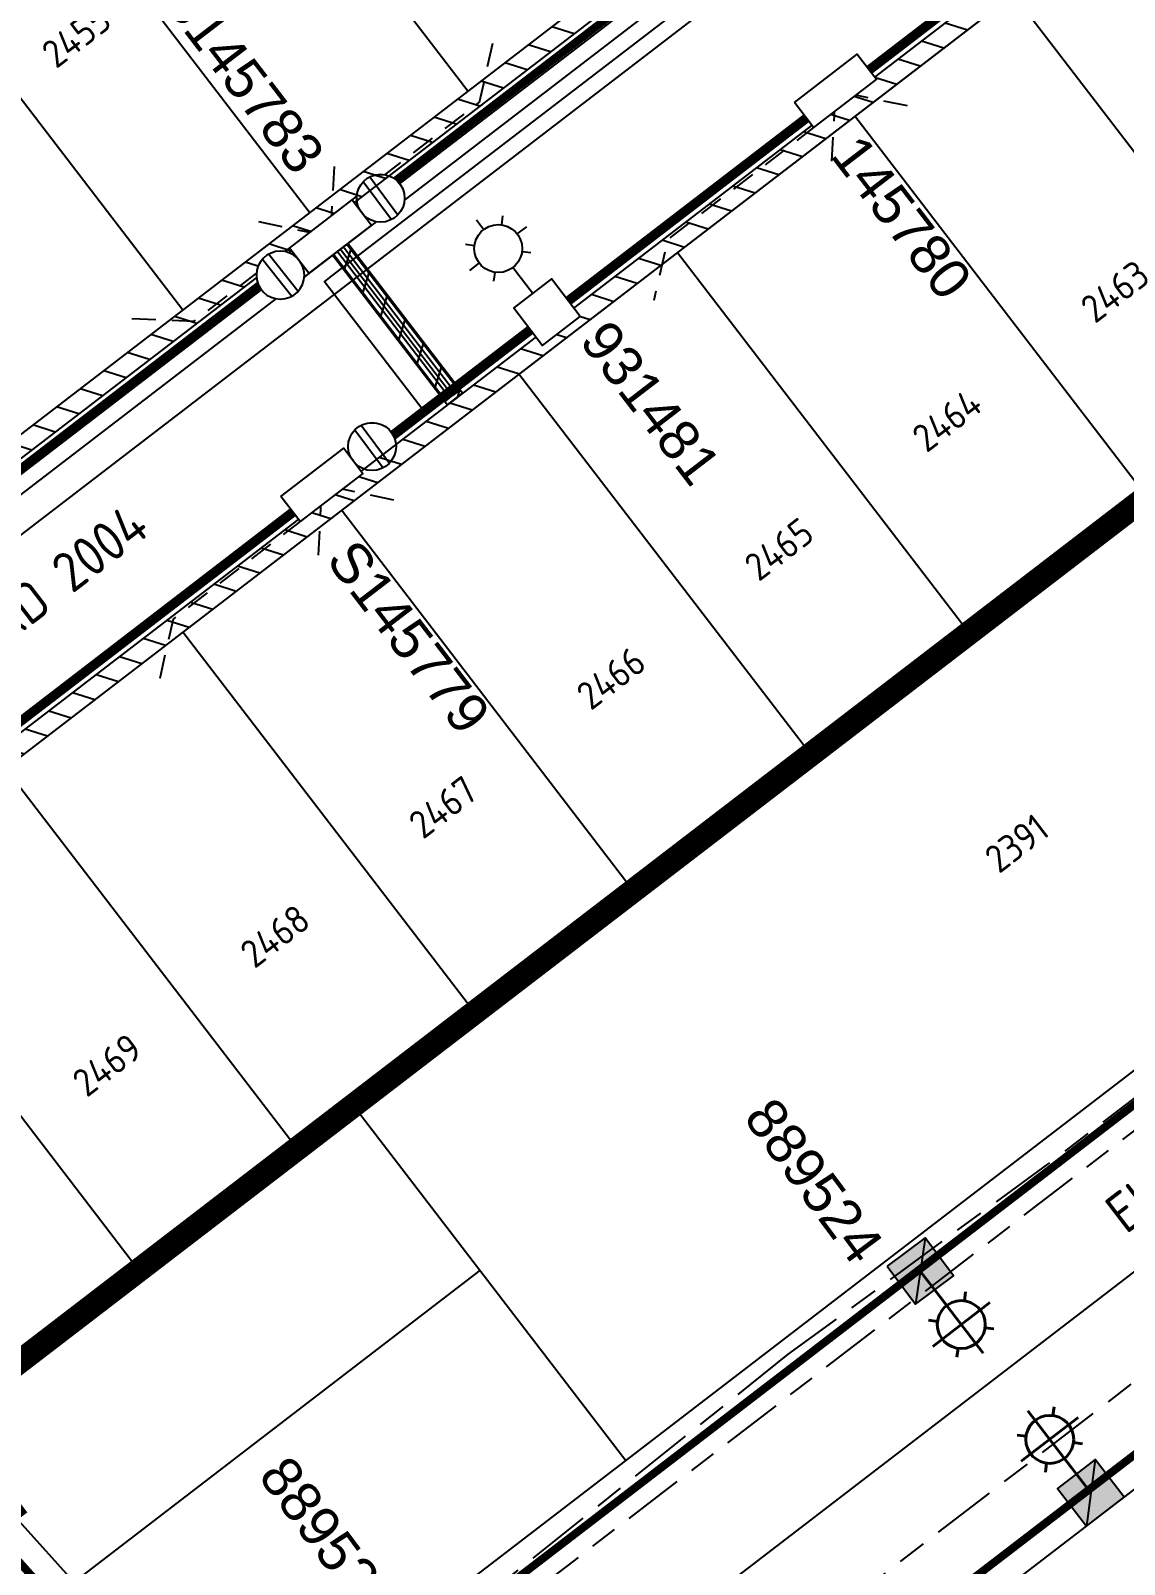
# Model space of a CAD drawing. Extents: x 296374 to 298792, y 6267790 to 6270844.
# Drawn here: x 298264.7 to 298333.2, y 6269805 to 6269901 of the extents above; entities that cross this region are included whole.
import ezdxf
from ezdxf.enums import TextEntityAlignment as Align

# ---------------------------------------------------------------- set-up
doc = ezdxf.new("R2010")
doc.units = 0
for name, pattern in [('Cable Exist UG', [8.2, 4, -1.2, 1.8, -1.2]), ('Dash', [5, 3, -2]), ('DASHED', [0.75, 0.5, -0.25]), ('DASHED2', [9.525, 6.35, -3.175]), ('IE Trench LV', [6.5, 5, -1.5]), ('Trench-Service', [1.5, 1, -0.5])]:
    doc.linetypes.add(name, pattern=pattern)
for name, color, linetype in [('_User Miscellaneous7', 7, 'Continuous'), ('_User_Boundary_Stage24', 252, 'DASHED2'), ('_User_Equip_Easement', 7, 'Continuous'), ('_User_Exist_HV', 7, 'Cable Exist UG'), ('_User_Exist_Trench', 7, 'Continuous'), ('_User_Roadnames', 7, 'Continuous'), ('_User_SL_Exist', 7, 'Continuous'), ('_User_xref', 251, 'Continuous'), ('Duct_SP_NEW', 2, 'Continuous'), ('Equip_LV_NEW', 2, 'Continuous'), ('Equip_SP_SL_EXT', 7, 'Continuous'), ('Equip_SP_SL_NEW', 2, 'Continuous'), ('Mains_HV_NEW_U97', 2, 'Continuous'), ('Mains_LV_NEW_T84', 2, 'Continuous'), ('Mains_SL_NEW_R6', 2, 'Continuous'), ('Notes', 7, 'Continuous'), ('Services_SP_NEW_UG', 7, 'Trench-Service'), ('SupportsUG_SP_LV_NEW', 2, 'Continuous'), ('SupportsUG_SP_LV_SL_EXT', 7, 'Continuous'), ('SupportsUG_SP_LV_SL_NEW', 2, 'Continuous'), ('Trench_SP_NEW', 2, 'IE Trench LV'), ('UG_Details_SP_MISC', 7, 'Continuous'), ('X-Masterplan_LotLayout_P2$0$D-LO-Stage 24', 251, 'Continuous'), ('X-Masterplan_LotLayout_P2$0$D-RD-Future_BDY', 251, 'Continuous'), ('X-Masterplan_LotLayout_P2$0$D-RD-Stage1_BDY', 251, 'Continuous'), ('X-Masterplan_LotLayout_P2$0$D-RD-Stage24_BDY', 251, 'Continuous'), ('XR-600340-P4-CI-DESIGN (06032016)$0$GN-ANNO-TEXT-LOT24', 251, 'Continuous')]:
    doc.layers.add(name, color=color, linetype=linetype)
doc.layers.add('Viewports', color=6, linetype='Continuous', plot=False)
doc.styles.add('CDD_AN-ISOCP', font='isocp.shx')
doc.styles.add('COLUMN_LABEL', font='arial.ttf')
doc.styles.add('iecARIAL', font='arial.ttf', dxfattribs={"height": 2})
doc.styles.add('POLE_LABEL', font='arial.ttf')
doc.styles.add('SL_LABEL', font='arial.ttf')
doc.styles.get("Standard").update_dxf_attribs({"font": 'arial.ttf'})
doc.styles.add('XR-600340-P4-CI-DESIGN (06032016)$0$CDD_AN-ISOCP', font='isocp.shx')
doc.linetypes.add('Cable 1', pattern='A,7,-3,["//",Standard,S=1.5,R=0,X=-2.1,Y=-0.7],-0.001', length=10.001)
doc.linetypes.add('Cable 4', pattern='A,5.25,-0.1,["o",Standard,S=2,R=0,X=1.2,Y=-0.7],-4', length=9.35)
doc.linetypes.add('Cable New UG', pattern='A,7,-0.25,["x",Standard,S=2,R=0,X=0.2,Y=-0.8],-2.1', length=9.35)
doc.linetypes.add('IE Trench HV', pattern='A,7,-0.2,["/",Standard,S=3,R=0,X=0.6,Y=-1.4],-2.5', length=9.7)

# ---------------------------------------------------------------- blocks, each defined once
blk = doc.blocks.new('XR-600340-P4-CI-DESIGN (06032016)')
at = {"layer": 'Defpoints', "linetype": 'ByBlock', "insert": (298326.452, 6269850.157), "char_height": 1.75, "attachment_point": 5, "rotation": 37.45421, "style": 'XR-600340-P4-CI-DESIGN (06032016)$0$CDD_AN-ISOCP'}
blk.add_mtext('2391', dxfattribs=at)
at = {"layer": 'XR-600340-P4-CI-DESIGN (06032016)$0$GN-ANNO-TEXT-LOT24', "linetype": 'ByBlock', "char_height": 1.75, "attachment_point": 5, "rotation": 37.45421, "style": 'XR-600340-P4-CI-DESIGN (06032016)$0$CDD_AN-ISOCP'}
for s, insert in [('2455', (298267.613, 6269900.642)), ('2463', (298332.606, 6269884.684)), ('2464', (298322.094, 6269876.618)), ('2465', (298311.581, 6269868.553)), ('2466', (298301.069, 6269860.487)), ('2467', (298290.557, 6269852.421)), ('2468', (298280.044, 6269844.356)), ('2469', (298269.532, 6269836.29))]:
    blk.add_mtext(s, dxfattribs=dict(at, insert=insert))
blk = doc.blocks.new('X-Masterplan_LotLayout_P2')
at = {"layer": 'X-Masterplan_LotLayout_P2$0$D-LO-Stage 24'}
for p, q in [((298275.068, 6269919.443), (298292.113, 6269897.229)), ((298282.195, 6269889.62), (298265.151, 6269911.834)), ((298257.218, 6269905.747), (298274.261, 6269883.532)), ((298344.502, 6269879.445), (298326.241, 6269903.247)), ((298334.585, 6269871.836), (298316.323, 6269895.638)), ((298305.216, 6269887.116), (298323.478, 6269863.314)), ((298313.561, 6269855.705), (298295.299, 6269879.507)), ((298334.585, 6269871.836), (298259.214, 6269814.007)), ((298302.453, 6269847.183), (298284.191, 6269870.984)), ((298274.274, 6269863.375), (298292.536, 6269839.574)), ((298263.167, 6269854.853), (298281.429, 6269831.052)), ((298253.25, 6269847.244), (298271.511, 6269823.443))]:
    blk.add_line(p, q, dxfattribs=at)
at = {"layer": 'X-Masterplan_LotLayout_P2$0$D-RD-Future_BDY'}
for points in [[(298284.958, 6269833.759), (298302.002, 6269811.545)], [(298292.871, 6269823.446), (298267.445, 6269803.937)]]:
    blk.add_lwpolyline(points, dxfattribs=at)
at = {"layer": 'X-Masterplan_LotLayout_P2$0$D-RD-Stage1_BDY'}
blk.add_lwpolyline([(298401.196, 6269850.634), (298397.134, 6269855.909), (298370.859, 6269838.064, 0.014464), (298368.745, 6269836.536), (298297.891, 6269782.174)], format="xyb", dxfattribs=at)
at = {"layer": 'X-Masterplan_LotLayout_P2$0$D-RD-Stage24_BDY'}
blk.add_lwpolyline([(298201.091, 6269897.976), (298295.315, 6269970.27), (298302.326, 6269969.347), (298330.327, 6269932.851), (298329.404, 6269925.84), (298235.179, 6269853.547), (298228.169, 6269854.47), (298200.168, 6269890.966)], close=True, dxfattribs=at)
blk.add_lwpolyline([(298361.173, 6269928.788), (298360.565, 6269929.582), (298348.455, 6269920.291), (298244.919, 6269840.853), (298243.996, 6269833.842), (298261.43, 6269811.119), (298264.004, 6269807.764), (298268.84, 6269802.385), (298268.84, 6269802.385), (298274.122, 6269799.184), (298278.821, 6269798.276), (298283.071, 6269799.015), (298287.868, 6269800.7), (298384.66, 6269874.965, 0.015634), (298391.73, 6269880.748)], format="xyb", dxfattribs=at)
blk = doc.blocks.new('SL_LANTERN_EXT')
at = {"lineweight": 40}
for p, q in [((0, 1.968), (0, 6.468)), ((-1.459, 5.676), (-1.061, 5.278)), ((1.458, 5.676), (1.06, 5.278)), ((-2.25, 4.218), (2.25, 4.218)), ((-1.459, 2.759), (-1.061, 3.157)), ((1.458, 2.759), (1.06, 3.157)), ((0, 0), (0, 2.721))]:
    blk.add_line(p, q, dxfattribs=at)
blk.add_circle((0, 4.218), 1.5, dxfattribs=at)
at = {"style": 'iecARIAL', "flags": 8}
blk.add_attdef('ASSET_NUM', (1.5, 1.5), '', height=2.5, dxfattribs=at)
for tag, p, height, flags in [('CONSTRUCTED_VOLTAGE', (0.981, -0.653), 0.2, 9), ('CONTROL_TYPE', (0.981, -0.853), 0.2, 9), ('LANTERN_PURPOSE', (0.981, -1.053), 0.2, 9), ('LNUMBER', (2.181, -3.253), 2.5, 8), ('OPERATING_VOLTAGE', (0.981, -1.653), 0.2, 9), ('ORIENTATION', (0.981, -1.853), 0.2, 9), ('OWNED_BY', (0.981, -2.053), 0.2, 9), ('LANTERN_TYPE', (0.981, -1.253), 0.2, 9), ('NO_PHASES', (0.981, -1.453), 0.2, 9), ('STATE', (0.981, -2.253), 0.2, 9), ('CEXIST', (0.981, -2.653), 0.2, 9), ('CNEW', (0.981, -2.853), 0.2, 9), ('CNUMBER', (0.981, -3.053), 0.2, 9), ('USAGE', (0.981, -2.453), 0.2, 9), ('CREMOVE', (0.981, -3.253), 0.2, 9), ('CREPLACE', (0.981, -3.453), 0.2, 9), ('LKINGHEIGHT', (0.981, -3.653), 0.2, 9), ('LBRACKET', (0.981, -3.853), 0.2, 9), ('LBRACKETVOCAB', (0.981, -4.053), 0.2, 9), ('LCATEGORY', (0.981, -4.253), 0.2, 9), ('LCHARGE1', (0.981, -4.453), 0.2, 9), ('LCHARGE1PERCENT', (0.981, -4.653), 0.2, 9), ('LCHARGE2', (0.981, -4.853), 0.2, 9), ('LCHARGE2PERCENT', (0.981, -5.053), 0.2, 9), ('LCHARGE3', (0.981, -5.253), 0.2, 9), ('LCHARGE3PERCENT', (0.981, -5.453), 0.2, 9), ('LEXIST', (0.981, -5.653), 0.2, 9), ('LLAMP', (0.981, -5.853), 0.2, 9), ('LLAMPVOCAB', (0.981, -6.053), 0.2, 9), ('LMAST', (0.981, -6.253), 0.2, 9), ('LMASTVOCAB', (0.981, -6.453), 0.2, 9), ('LNEW', (0.981, -6.653), 0.2, 9), ('LANTNUMBER', (0.981, -6.853), 0.2, 9), ('LOUTREACH', (0.981, -7.253), 0.2, 9), ('LOUTREACHVOCAB', (0.981, -7.453), 0.2, 9), ('LRATECODE', (0.981, -7.653), 0.2, 9), ('LREMOVE', (0.981, -7.853), 0.2, 9), ('LREPLACE', (0.981, -8.053), 0.2, 9), ('LTYPE', (0.981, -8.253), 0.2, 9), ('LTYPEVOCAB', (0.981, -8.453), 0.2, 9), ('LEGEND', (0.981, -8.653), 0.2, 9), ('STREETNAME', (0.981, -9.253), 0.2, 9), ('SUBURB', (0.981, -9.453), 0.2, 1), ('LOCATION', (0.981, -8.853), 0.2, 9), ('NOTES', (0.981, -9.053), 0.2, 9)]:
    blk.add_attdef(tag, p, '', height=height, dxfattribs=dict(flags=flags))
blk = doc.blocks.new('*U79')
at = {"lineweight": 40}
for p, q in [((-0.023, 1.968), (-0.074, 6.467)), ((-1.523, 5.659), (-1.121, 5.266)), ((1.394, 5.692), (1, 5.29)), ((-2.298, 4.192), (2.202, 4.243)), ((-1.49, 2.743), (-1.097, 3.145)), ((1.427, 2.776), (1.024, 3.169)), ((0, 0), (-0.031, 2.721))]:
    blk.add_line(p, q, dxfattribs=at)
blk.add_circle((-0.048, 4.218), 1.5, dxfattribs=at)
at = {"style": 'iecARIAL', "flags": 8}
blk.add_attdef('ASSET_NUM', (1.5, 1.5), '', height=2.5, dxfattribs=at)
for tag, p, height, flags in [('CONSTRUCTED_VOLTAGE', (0.981, -0.653), 0.2, 9), ('CONTROL_TYPE', (0.981, -0.853), 0.2, 9), ('LANTERN_PURPOSE', (0.981, -1.053), 0.2, 9), ('LNUMBER', (2.181, -3.253), 2.5, 8), ('OPERATING_VOLTAGE', (0.981, -1.653), 0.2, 9), ('ORIENTATION', (0.981, -1.853), 0.2, 9), ('OWNED_BY', (0.981, -2.053), 0.2, 9), ('LANTERN_TYPE', (0.981, -1.253), 0.2, 9), ('NO_PHASES', (0.981, -1.453), 0.2, 9), ('STATE', (0.981, -2.253), 0.2, 9), ('CEXIST', (0.981, -2.653), 0.2, 9), ('CNEW', (0.981, -2.853), 0.2, 9), ('CNUMBER', (0.981, -3.053), 0.2, 9), ('USAGE', (0.981, -2.453), 0.2, 9), ('CREMOVE', (0.981, -3.253), 0.2, 9), ('CREPLACE', (0.981, -3.453), 0.2, 9), ('LKINGHEIGHT', (0.981, -3.653), 0.2, 9), ('LBRACKET', (0.981, -3.853), 0.2, 9), ('LBRACKETVOCAB', (0.981, -4.053), 0.2, 9), ('LCATEGORY', (0.981, -4.253), 0.2, 9), ('LCHARGE1', (0.981, -4.453), 0.2, 9), ('LCHARGE1PERCENT', (0.981, -4.653), 0.2, 9), ('LCHARGE2', (0.981, -4.853), 0.2, 9), ('LCHARGE2PERCENT', (0.981, -5.053), 0.2, 9), ('LCHARGE3', (0.981, -5.253), 0.2, 9), ('LCHARGE3PERCENT', (0.981, -5.453), 0.2, 9), ('LEXIST', (0.981, -5.653), 0.2, 9), ('LLAMP', (0.981, -5.853), 0.2, 9), ('LLAMPVOCAB', (0.981, -6.053), 0.2, 9), ('LMAST', (0.981, -6.253), 0.2, 9), ('LMASTVOCAB', (0.981, -6.453), 0.2, 9), ('LNEW', (0.981, -6.653), 0.2, 9), ('LANTNUMBER', (0.981, -6.853), 0.2, 9), ('LOUTREACH', (0.981, -7.253), 0.2, 9), ('LOUTREACHVOCAB', (0.981, -7.453), 0.2, 9), ('LRATECODE', (0.981, -7.653), 0.2, 9), ('LREMOVE', (0.981, -7.853), 0.2, 9), ('LREPLACE', (0.981, -8.053), 0.2, 9), ('LTYPE', (0.981, -8.253), 0.2, 9), ('LTYPEVOCAB', (0.981, -8.453), 0.2, 9), ('LEGEND', (0.981, -8.653), 0.2, 9), ('STREETNAME', (0.981, -9.253), 0.2, 9), ('SUBURB', (0.981, -9.453), 0.2, 1), ('LOCATION', (0.981, -8.853), 0.2, 9), ('NOTES', (0.981, -9.053), 0.2, 9)]:
    blk.add_attdef(tag, p, '', height=height, dxfattribs=dict(flags=flags))
blk = doc.blocks.new('*U61')
for tag, flags, p in [('ACTUAL_STATUS', 9, (1.5, 0)), ('OPERATING_VOLTAGE', 9, (1.5, -0.6)), ('ORIENTATION', 9, (1.5, -0.8)), ('STATE', 9, (1.5, -1)), ('CONSTRUCTED_VOLTAGE', 9, (1.5, -0.2)), ('NO_PHASES', 9, (1.5, -0.4)), ('SWITCH_TYPE', 9, (1.5, -1.2)), ('OWNED_BY', 9, (1.5, -1.8)), ('OPERATED_BY', 9, (1.5, -2)), ('USAGE', 9, (1.5, -1.4)), ('NOTES', 9, (1.5, -1.6)), ('TYPE', 9, (1.5, -2.6)), ('Z', 1, (1.5, -2.8)), ('MAINTAINED_BY', 9, (1.5, -2.2)), ('NUMBER_OF_PHASES', 9, (1.5, -2.4))]:
    blk.add_attdef(tag, text='', height=0.2, dxfattribs=dict(flags=flags)).set_placement(p, align=Align.MIDDLE_LEFT)
blk.add_wipeout([(-9.862, 0.026), (-9.683, 0.081), (-9.512, 0.159), (-9.352, 0.257), (-9.206, 0.374), (-9.075, 0.509), (-8.963, 0.659), (-8.87, 0.822), (-8.798, 0.996), (-8.749, 1.177), (-8.723, 1.363), (-8.72, 1.55), (-8.741, 1.737), (-8.785, 1.919), (-8.851, 2.094), (-8.939, 2.26), (-9.047, 2.414), (-9.174, 2.552), (-9.316, 2.674), (-9.473, 2.777), (-9.642, 2.859), (-9.819, 2.92), (-10.003, 2.958), (-10.19, 2.972), (-10.378, 2.963), (-10.562, 2.931), (-10.742, 2.875), (-10.913, 2.798), (-11.073, 2.7), (-11.219, 2.582), (-11.349, 2.447), (-11.462, 2.297), (-11.555, 2.134), (-11.626, 1.961), (-11.675, 1.78), (-11.702, 1.594), (-11.704, 1.406), (-11.684, 1.22), (-11.64, 1.037), (-11.573, 0.862), (-11.485, 0.696), (-11.377, 0.543), (-11.251, 0.404), (-11.108, 0.283), (-10.951, 0.18), (-10.783, 0.097), (-10.605, 0.037), (-10.421, -0.001), (-10.234, -0.016), (-10.047, -0.007)])
for p, q in [((-9.654, 2.871), (-11.197, 0.347)), ((-9.228, 2.61), (-10.77, 0.086))]:
    blk.add_line(p, q)
blk.add_circle((-10.212, 1.478), 1.5)
blk = doc.blocks.new('*U102')
blk.add_line((0, 0), (0, 0))
at = {"style": 'SL_LABEL', "flags": 9}
for tag, height, p in [('ASSET_NUM', 2.5, (2, 2)), ('STREET_CODE', 0.2, (0, -0.2))]:
    blk.add_attdef(tag, text='', height=height, dxfattribs=at).set_placement(p, align=Align.MIDDLE_LEFT)
for tag, p, flags in [('Z', (0, 0), 1), ('OPERATED_BY', (0, -9.607), 9)]:
    blk.add_attdef(tag, p, '', height=0.2, dxfattribs=dict(flags=flags))
at = {"flags": 9}
for tag, p in [('CONSTRUCTED_VOLTAGE', (0, -0.4)), ('CONTROL_TYPE', (0, -0.6)), ('LANTERN_PURPOSE', (0, -0.8)), ('LANTERN_TYPE', (0, -1)), ('OPERATING_VOLTAGE', (0, -1.4)), ('ORIENTATION', (0, -1.6)), ('OWNED_BY', (0, -1.8)), ('STATE', (0, -2)), ('NO_PHASES', (0, -1.2)), ('CEXIST', (0, -2.4)), ('CNEW', (0, -2.6)), ('CNUMBER', (0, -2.8)), ('USAGE', (0, -2.2)), ('CREMOVE', (0, -3)), ('CREPLACE', (0, -3.2)), ('LKINGHEIGHT', (0, -3.4)), ('MAINTAINED_BY', (0, -9.863))]:
    blk.add_attdef(tag, text='', height=0.2, dxfattribs=at).set_placement(p, align=Align.MIDDLE_LEFT)
blk.add_wipeout([(0.907, -8.703), (-0.626, -8.067), (-1.564, -6.698), (-0.928, -5.166), (0.43, -4.124), (1.973, -4.863), (2.912, -6.232), (2.276, -7.764)])
for p, q in [((0, 0), (0.519, -4.976)), ((-0.928, -5.166), (-0.491, -5.52)), ((1.973, -4.863), (1.619, -5.3)), ((-0.818, -6.62), (-1.564, -6.698)), ((2.912, -6.232), (2.166, -6.31)), ((-0.626, -8.067), (-0.271, -7.63)), ((2.276, -7.764), (1.839, -7.41)), ((0.829, -7.957), (0.907, -8.703))]:
    blk.add_line(p, q)
blk.add_circle((0.674, -6.465), 1.5)
for tag, height, flags, p in [('LNUMBER', 2.5, 8, (1.2, -2.8)), ('LBRACKET', 0.2, 9, (0, -3.6)), ('LBRACKETVOCAB', 0.2, 9, (0, -3.8)), ('LCATEGORY', 0.2, 9, (0, -4)), ('LCHARGE1', 0.2, 9, (0, -4.2)), ('LCHARGE1PERCENT', 0.2, 9, (0, -4.4)), ('LCHARGE2', 0.2, 9, (0, -4.6)), ('LCHARGE2PERCENT', 0.2, 9, (0, -4.8)), ('LCHARGE3', 0.2, 9, (0, -5)), ('LCHARGE3PERCENT', 0.2, 9, (0, -5.2)), ('LEXIST', 0.2, 9, (0, -5.4)), ('LLAMP', 0.2, 9, (0, -5.6)), ('LLAMPVOCAB', 0.2, 9, (0, -5.8)), ('LMAST', 0.2, 9, (0, -6)), ('LMASTVOCAB', 0.2, 9, (0, -6.2)), ('LNEW', 0.2, 9, (0, -6.4)), ('LANTNUMBER', 0.2, 9, (0, -6.6)), ('LOUTREACH', 0.2, 9, (0, -7)), ('LOUTREACHVOCAB', 0.2, 9, (0, -7.2)), ('LRATECODE', 0.2, 9, (0, -7.4)), ('LREMOVE', 0.2, 9, (0, -7.6)), ('SUBURB', 0.2, 9, (0, -8.6)), ('LREPLACE', 0.2, 9, (0, -7.8)), ('LTYPE', 0.2, 9, (0, -8)), ('LTYPEVOCAB', 0.2, 9, (0, -8.2)), ('LEGEND', 0.2, 9, (0, -8.4)), ('STREETNAME', 0.2, 9, (0, -8.8)), ('LOCATION', 0.2, 9, (0, -9)), ('NOTES', 0.2, 9, (0, -9.2))]:
    blk.add_attdef(tag, text='', height=height, dxfattribs=dict(flags=flags)).set_placement(p, align=Align.MIDDLE_LEFT)
blk = doc.blocks.new('PILLAR_NEW')
for tag, height, flags, p in [('ASSET_NUM', 2.5, 8, (2, 4)), ('STREET_CODE', 0.2, 9, (1.5, 2)), ('OWNED_BY', 0.2, 9, (1.5, 1.8))]:
    blk.add_attdef(tag, text='', height=height, dxfattribs=dict(flags=flags)).set_placement(p, align=Align.MIDDLE_LEFT)
blk.add_wipeout([(-2.475, 0.99), (2.475, 0.99), (2.475, -0.99), (-2.475, -0.99)])
at = {"lineweight": -3}
blk.add_lwpolyline([(-2.475, 0.99), (2.475, 0.99), (2.475, -0.99), (-2.475, -0.99)], close=True, dxfattribs=at)
for tag, flags, p in [('OPERATED_BY', 9, (1.5, 1.6)), ('STATE', 9, (1.5, 1.2)), ('SUPPORT_TYPE', 9, (1.5, 1)), ('MAINTAINED_BY', 9, (1.5, 1.4)), ('SUBURB', 9, (1.5, 0.2)), ('STREETNAME', 9, (1.5, 0)), ('USAGE', 9, (1.5, 0.8)), ('LEGEND', 9, (1.5, 0.6)), ('PARENT', 9, (1.5, 0.4)), ('Z', 1, (1.5, -0.6)), ('LOCATION', 9, (1.5, -0.2)), ('NOTES', 9, (1.5, -0.4))]:
    blk.add_attdef(tag, text='', height=0.2, dxfattribs=dict(flags=flags)).set_placement(p, align=Align.MIDDLE_LEFT)
blk = doc.blocks.new('COLUMN_NEW')
for tag, height, flags, p in [('ASSET_NUM', 2.5, 8, (2, 2)), ('Z', 0.2, 1, (1.5, -2.8)), ('LOCATION', 0.2, 9, (1.5, -2.2)), ('NOTES', 0.2, 9, (1.5, -2.4)), ('LABEL_ALIGNMENT', 0.2, 9, (1.5, -2.6))]:
    blk.add_attdef(tag, text='', height=height, dxfattribs=dict(flags=flags)).set_placement(p, align=Align.MIDDLE_LEFT)
blk.add_wipeout([(-1.485, -1.485), (1.485, -1.485), (1.485, 1.485), (-1.485, 1.485)])
at = {"lineweight": -3}
blk.add_lwpolyline([(-1.485, -1.485), (1.485, -1.485), (1.485, 1.485), (-1.485, 1.485)], close=True, dxfattribs=at)
at = {"style": 'POLE_LABEL', "flags": 9}
blk.add_attdef('STRUCTURE_PLANT_NUMBER', text='', height=0.2, dxfattribs=at).set_placement((1.5, 0.242), align=Align.MIDDLE_LEFT)
at = {"flags": 9}
for tag, p in [('STREET_CODE', (1.5, 0)), ('OWNED_BY', (1.5, -0.4)), ('OPERATED_BY', (1.5, -0.6)), ('STATE', (1.5, -1)), ('COLUMN_TYPE', (1.5, -0.2)), ('MAINTAINED_BY', (1.5, -0.8)), ('SUBURB', (1.5, -1.8)), ('STREETNAME', (1.5, -2)), ('USAGE', (1.5, -1.2)), ('LEGEND', (1.5, -1.4)), ('PARENT', (1.5, -1.6))]:
    blk.add_attdef(tag, text='', height=0.2, dxfattribs=at).set_placement(p, align=Align.MIDDLE_LEFT)
blk = doc.blocks.new('COLUMN_EXT')
blk.add_hatch(color=256).paths.add_polyline_path([(-1.485, 1.485), (-1.485, -1.485), (1.485, -1.485), (1.485, 1.485)])
blk.add_lwpolyline([(-1.485, -1.485), (1.485, -1.485), (1.485, 1.485), (-1.485, 1.485)], close=True)
for tag, height, style, flags, p in [('ASSET_NUM', 2.5, 'COLUMN_LABEL', 8, (2, 2)), ('STRUCTURE_PLANT_NUMBER', 0.2, 'POLE_LABEL', 9, (1.813, 0.031)), ('STREET_CODE', 0.2, 'COLUMN_LABEL', 9, (1.813, -0.2))]:
    blk.add_attdef(tag, text='', height=height, dxfattribs=dict(style=style, flags=flags)).set_placement(p, align=Align.MIDDLE_LEFT)
at = {"flags": 9}
for tag, p in [('OWNED_BY', (1.813, -0.6)), ('STATE', (1.813, -0.8)), ('COLUMN_TYPE', (1.813, -0.4)), ('USAGE', (1.813, -1)), ('STREETNAME', (1.813, -1.6)), ('SUBURB', (1.813, -1.8)), ('LEGEND', (1.813, -1.2)), ('LOCATION', (1.813, -1.4)), ('NOTES', (1.813, -2))]:
    blk.add_attdef(tag, text='', height=0.2, dxfattribs=at).set_placement(p, align=Align.MIDDLE_LEFT)
at = {"flags": 1}
blk.add_attdef('Z', (1.813, -2.351), '', height=0.2, dxfattribs=at)

msp = doc.modelspace()

# ---------------------------------------------------------------- linework, layer by layer
at = {"layer": '_User Miscellaneous7', "linetype": 'Cable Exist UG'}
msp.add_lwpolyline([(298315.0431, 6269738.10248), (298300.28008, 6269757.28278), (298296.27028, 6269763.60062), (298292.90036, 6269775.12293), (298292.55343, 6269778.74076), (298293.47184, 6269783.363), (298295.54297, 6269787.09068), (298366.82757, 6269841.78387), (298369.01281, 6269843.36218), (298395.32367, 6269861.23135), (298417.8804, 6269878.74501), (298461.56177, 6269912.60517), (298465.58675, 6269912.54728), (298469.72702, 6269912.17649), (298473.10861, 6269910.96279)], dxfattribs=at)
at = {"layer": '_User_Exist_HV', "lineweight": -3, "ltscale": 0.95, "flags": 128}
msp.add_lwpolyline([(298145.75757, 6269739.56273), (298166.60241, 6269712.39428), (298165.35704, 6269702.9383), (298257.16344, 6269773.3656), (298260.10491, 6269780.56636), (298279.33494, 6269795.3206), (298283.83025, 6269796.10151), (298289.31292, 6269798.02839), (298293.15839, 6269800.97836), (298382.59516, 6269869.59872), (298386.48382, 6269872.58229, 0.05590749), (298409.24129, 6269894.32503), (298428.84883, 6269868.65841)], format="xyb", dxfattribs=at)
at = {"layer": '_User_Exist_Trench', "lineweight": -3, "const_width": 0.5, "flags": 128}
for points in [[(298279.11244, 6269796.60142), (298283.50123, 6269797.36382), (298288.68622, 6269799.18608), (298292.36713, 6269802.00982), (298381.80382, 6269870.63011)], [(298294.45436, 6269777.86937), (298295.10034, 6269780.81579), (298296.55634, 6269783.33039), (298367.72926, 6269837.9), (298369.88395, 6269839.4563), (298396.09787, 6269857.25957)]]:
    msp.add_lwpolyline(points, dxfattribs=at)
at = {"layer": '_User_SL_Exist', "color": 7, "linetype": 'Cable Exist UG'}
msp.add_lwpolyline([(298412.46195, 6269901.65483), (298385.43932, 6269873.68484), (298361.11506, 6269855.02765), (298328.38471, 6269830.07761), (298312.11655, 6269818.17325), (298288.76687, 6269799.51887), (298283.45061, 6269797.55802), (298279.07821, 6269796.79847), (298260.19362, 6269781.38164), (298258.78224, 6269790.38986), (298255.08706, 6269798.19268), (298251.64314, 6269803.32832), (298249.88929, 6269802.38445)], dxfattribs=at)
at = {"layer": 'Duct_SP_NEW', "lineweight": -3}
for p, q in [((298283.92162, 6269888.42335), (298283.50906, 6269888.10681)), ((298283.92162, 6269888.42335), (298291.5558, 6269878.4733)), ((298283.0965, 6269887.79028), (298283.50906, 6269888.10681)), ((298283.0965, 6269887.79028), (298290.73068, 6269877.84022)), ((298290.73068, 6269877.84022), (298291.14324, 6269878.15676)), ((298291.5558, 6269878.4733), (298291.14324, 6269878.15676))]:
    msp.add_line(p, q, dxfattribs=at)
at = {"layer": 'Mains_HV_NEW_U97', "linetype": 'Cable 1', "lineweight": -3, "ltscale": 0.9, "flags": 128}
msp.add_lwpolyline([(298145.75807, 6269739.5629), (298123.12489, 6269769.0622), (298130.86634, 6269775.00183), (298139.51954, 6269773.86219), (298155.88691, 6269786.42005), (298155.88691, 6269786.42005), (298313.99891, 6269907.71888), (298310.34195, 6269916.05524)], dxfattribs=at)
at = {"layer": 'Mains_HV_NEW_U97', "linetype": 'Cable 1', "lineweight": -3, "flags": 128}
msp.add_lwpolyline([(298152.51194, 6269794.96017), (298158.63167, 6269791.03422), (298311.7996, 6269908.55231), (298310.34195, 6269916.05524)], dxfattribs=at)
at = {"layer": 'Mains_LV_NEW_T84', "linetype": 'Cable New UG', "lineweight": -3, "ltscale": 0.99, "flags": 128}
msp.add_lwpolyline([(298310.34195, 6269916.05524), (298309.3557, 6269905.4168), (298285.89355, 6269887.41546), (298283.55946, 6269885.62463), (298283.13974, 6269885.3026), (298289.22697, 6269877.36877), (298282.97401, 6269872.57119)], dxfattribs=at)
at = {"layer": 'Mains_LV_NEW_T84', "linetype": 'Cable New UG', "lineweight": -3, "flags": 128}
for points in [[(298310.34195, 6269916.05524), (298308.85785, 6269907.55568), (298283.50906, 6269888.10681)], [(298336.13067, 6269913.35563), (298315.10602, 6269897.22448)], [(298315.10602, 6269897.22448), (298290.81373, 6269878.58622), (298283.50906, 6269888.10681)], [(298283.50906, 6269888.10681), (298254.56535, 6269865.89976)], [(298282.97401, 6269872.57119), (298252.03208, 6269848.831)]]:
    msp.add_lwpolyline(points, dxfattribs=at)
at = {"layer": 'Mains_SL_NEW_R6', "linetype": 'Cable 4', "elevation": 0, "flags": 128}
msp.add_lwpolyline([(298282.97401, 6269872.57119), (298297.06106, 6269883.37949)], dxfattribs=at)
at = {"layer": 'Notes', "elevation": 10.5, "flags": 128}
for points in [[(298320.71933, 6269825.47183), (298320.11171, 6269821.3158)], [(298331.36358, 6269811.59917), (298330.81514, 6269807.43492)]]:
    msp.add_lwpolyline(points, dxfattribs=at)
at = {"layer": 'Services_SP_NEW_UG', "linetype": 'Dash', "lineweight": -3, "ltscale": 0.5, "elevation": 0, "flags": 128}
for points in [[(298283.50906, 6269888.10681), (298284.87005, 6269890.39885), (298292.83848, 6269896.51263), (298293.69681, 6269900.32226)], [(298319.61061, 6269896.28174), (298315.10602, 6269897.22448), (298314.85031, 6269892.6294)], [(298279.00447, 6269889.04955), (298283.50906, 6269888.10681), (298283.76476, 6269892.70189)], [(298271.08541, 6269882.97365), (298274.98736, 6269882.81636), (298280.9428, 6269887.38567), (298283.50906, 6269888.10681)], [(298287.4786, 6269871.62846), (298282.97401, 6269872.57119), (298282.71831, 6269867.97612)]]:
    msp.add_lwpolyline(points, dxfattribs=at)
at = {"layer": 'Services_SP_NEW_UG', "linetype": 'Dash', "lineweight": -3, "ltscale": 0.5, "flags": 128}
for points in [[(298315.10602, 6269897.22448), (298313.74503, 6269894.93244), (298304.60129, 6269887.91691), (298303.74296, 6269884.10727)], [(298282.97401, 6269872.57119), (298281.61303, 6269870.27916), (298273.65936, 6269864.17671), (298272.80103, 6269860.36707)]]:
    msp.add_lwpolyline(points, dxfattribs=at)
at = {"layer": 'Trench_SP_NEW', "linetype": 'IE Trench LV', "const_width": 0.5, "flags": 128}
msp.add_lwpolyline([(298290.80594, 6269878.20211), (298342.63075, 6269917.9647)], dxfattribs=at)
at = {"layer": 'Trench_SP_NEW', "linetype": 'IE Trench HV', "lineweight": -3, "const_width": 0.5, "flags": 128}
msp.add_lwpolyline([(298231.41187, 6269852.32829), (298235.65561, 6269851.76938), (298313.71428, 6269911.6599)], dxfattribs=at)
at = {"layer": 'Trench_SP_NEW', "linetype": 'IE Trench HV', "ltscale": 0.95, "const_width": 0.5, "flags": 128}
msp.add_lwpolyline([(298278.49896, 6269796.60721), (298273.5011, 6269797.57291), (298270.59997, 6269799.33098), (298267.74381, 6269801.06179), (298265.15782, 6269803.9381), (298262.69568, 6269806.67666), (298260.08161, 6269810.08372), (298256.64636, 6269814.5611), (298242.21833, 6269833.36596), (298243.32552, 6269841.77276), (298290.80594, 6269878.20211)], dxfattribs=at)
at = {"layer": 'UG_Details_SP_MISC', "lineweight": -3}
for p, q in [((298283.31865, 6269887.96072), (298283.50906, 6269888.10681)), ((298283.31865, 6269887.96072), (298283.50906, 6269888.10681)), ((298290.95283, 6269878.01067), (298283.31865, 6269887.96072)), ((298283.31865, 6269887.96072), (298283.31865, 6269887.96072)), ((298283.69947, 6269888.25291), (298283.50906, 6269888.10681)), ((298283.69947, 6269888.25291), (298283.50906, 6269888.10681)), ((298291.33365, 6269878.30285), (298283.69947, 6269888.25291)), ((298283.69947, 6269888.25291), (298283.69947, 6269888.25291)), ((298290.95283, 6269878.01067), (298291.14324, 6269878.15676)), ((298291.33365, 6269878.30285), (298291.14324, 6269878.15676))]:
    msp.add_line(p, q, dxfattribs=at)
at = {"layer": 'Viewports', "lineweight": -3, "ltscale": 10, "flags": 128}
msp.add_lwpolyline([(298149.47599, 6269681.91505), (298262.83478, 6269768.88958), (298267.17544, 6269778.66227), (298265.18516, 6269792.05617), (298264.61989, 6269793.2498), (298270.46903, 6269789.70526), (298278.72555, 6269788.1099), (298285.60195, 6269789.30445), (298292.68889, 6269791.79515), (298378.74056, 6269857.81829)], dxfattribs=at)
msp.add_lwpolyline([(298149.47599, 6269681.91505), (298262.83478, 6269768.88958), (298267.17544, 6269778.66227), (298265.18516, 6269792.05617), (298264.61989, 6269793.2498), (298270.46903, 6269789.70526), (298278.72555, 6269788.1099), (298285.60195, 6269789.30445), (298292.68889, 6269791.79515), (298378.74056, 6269857.81829)], dxfattribs=at)

# ---------------------------------------------------------------- block references
at = {"layer": '_User_xref', "color": 7}
msp.add_blockref('X-Masterplan_LotLayout_P2', (0, 0), dxfattribs=at)
at = {"layer": '_User_xref', "color": 6, "lineweight": -3}
msp.add_blockref('XR-600340-P4-CI-DESIGN (06032016)', (0, 0), dxfattribs=at)
at = {"layer": 'Equip_SP_SL_EXT'}
for name, p, rotation in [('*U79', (298320.41552, 6269823.39382, 10.5), 216.8386212781519), ('SL_LANTERN_EXT', (298331.08936, 6269809.51705, 10.5), 37.49722225961033)]:
    msp.add_blockref(name, p, dxfattribs=dict(at, rotation=rotation))
at = {"layer": 'SupportsUG_SP_LV_SL_EXT'}
ref = msp.add_blockref('COLUMN_EXT', (298320.41552, 6269823.39382, 10.5), dxfattribs=dict(at, rotation=306.6822395614328))
ref.add_attrib('ASSET_NUM', '889524', dxfattribs={"layer": '0', "height": 2.5, "rotation": 306.6822395}).set_placement((298310.29204, 6269833.72108, 10.5), align=Align.MIDDLE_LEFT)
ref = msp.add_blockref('COLUMN_EXT', (298288.76687, 6269799.51887), dxfattribs=dict(at, rotation=306.6822331232524))
ref.add_attrib('ASSET_NUM', '889526', dxfattribs={"layer": '0', "height": 2.5, "rotation": 306.6822331}).set_placement((298279.92633, 6269811.30274), align=Align.MIDDLE_LEFT)
ref = msp.add_blockref('COLUMN_EXT', (298331.08936, 6269809.51705, 10.5), dxfattribs=dict(at, rotation=37.49722225961031))
ref.add_attrib('ASSET_NUM', '899920', dxfattribs={"layer": '0', "height": 2.5, "rotation": 307.4972223}).set_placement((298334.73294, 6269804.53682, 10.5), align=Align.MIDDLE_LEFT)

# ---------------------------------------------------------------- texts
at = {"layer": '_User_xref', "color": 251, "linetype": 'ByBlock', "insert": (298326.45151, 6269850.15702), "char_height": 1.75, "attachment_point": 5, "rotation": 37.4542054, "style": 'XR-600340-P4-CI-DESIGN (06032016)$0$CDD_AN-ISOCP'}
msp.add_mtext('2391', dxfattribs=at)

# ---------------------------------------------------------------- next in the draw order: block references
at = {"layer": 'Equip_LV_NEW', "lineweight": -3, "rotation": 68.18222714140482}
for p in [(298291.81586, 6269899.44041, 0), (298291.28081, 6269883.90479, 0)]:
    msp.add_blockref('*U61', p, dxfattribs=at)
at = {"layer": 'Equip_SP_SL_NEW', "linetype": 'Cable New UG', "lineweight": -3, "extrusion": (6.91748e-08, 9.25798e-08, 1), "rotation": 211.5485845953489}
msp.add_blockref('*U102', (298297.96502, 6269882.20131, 0.60084), dxfattribs=at)

# ---------------------------------------------------------------- next in the draw order: hatches: boundary and pattern name
at = {"layer": '_User_Equip_Easement'}
h = msp.add_hatch(dxfattribs=at)
h.set_pattern_fill('ANSI31', color=256, scale=0.48, angle=80)
h.set_pattern_definition([(162.4963, (298226.3864, 6269882.092), (-0.45837, -1.453435), [])])
h.paths.add_polyline_path([(298294.97918, 6269971.52445), (298199.96614, 6269898.6257), (298198.91303, 6269890.62957), (298227.51943, 6269853.34525), (298235.51556, 6269852.29215), (298330.5286, 6269925.19089), (298331.5817, 6269933.18702), (298302.97531, 6269970.47135)])
h.paths.add_polyline_path([(298295.31529, 6269970.26982), (298302.32582, 6269969.34652), (298330.32707, 6269932.85091), (298329.40377, 6269925.84038), (298235.17945, 6269853.54678), (298228.16892, 6269854.47007), (298200.16766, 6269890.96568), (298201.09096, 6269897.97621)], flags=16)
h = msp.add_hatch(dxfattribs=at)
h.set_pattern_fill('ANSI31', color=256, scale=0.48, angle=80)
h.set_pattern_definition([(162.4963, (298226.3864, 6269882.092), (-0.45837, -1.453435), [])])
h.paths.add_polyline_path([(298262.53704, 6269807.70489), (298263.48911, 6269808.43534), (298262.71725, 6269809.44128), (298261.43036, 6269811.11855), (298259.21464, 6269814.00805), (298243.99572, 6269833.84212), (298244.92197, 6269840.8488), (298343.66563, 6269916.61599), (298342.93513, 6269917.56802), (298243.79742, 6269841.49847), (298242.74088, 6269833.50625), (298258.26261, 6269813.27755), (298260.47811, 6269810.38834), (298261.76519, 6269808.71081)])
h = msp.add_hatch(dxfattribs=at)
h.set_pattern_fill('ANSI31', color=256, scale=0.48, angle=169.9977654)
h.set_pattern_definition([(252.4972, (298333.9794, 6269774.7216), (1.453442, -0.458346), [])])
h.paths.add_polyline_path([(298282.54605, 6269888.37629), (298290.82454, 6269877.58555), (298291.7766, 6269878.31602), (298283.49811, 6269889.10675)])

# ---------------------------------------------------------------- next in the draw order: linework, layer by layer
at = {"layer": '_User_Boundary_Stage24', "linetype": 'DASHED', "lineweight": -3, "ltscale": 10, "flags": 128}
msp.add_lwpolyline([(298059.93994, 6269920.13196, 1.5, 1.5, 0), (298037.06843, 6269902.58088, 1.5, 1.5, 0), (298043.45852, 6269894.2523, 1.5, 1.5, 0), (298031.30986, 6269883.8018, 1.5, 1.5, 0), (298036.12625, 6269877.40883, 1.5, 1.5, 0), (298013.96731, 6269860.40738, 1.5, 1.5, 0), (298124.75997, 6269715.88959, 1.5, 1.5, 0), (298146.9747, 6269732.93381, 1.5, 1.5, 0), (298163.46601, 6269711.55528, 1.5, 1.5, 0), (298162.54271, 6269704.54475, 1.5, 1.5, 0), (298179.20375, 6269717.32793, 1.5, 1.5, 0), (298162.15951, 6269739.54265, 1.5, 1.5, 0), (298246.51967, 6269804.26798, 1.5, 1.5, 0), (298248.7361, 6269801.37918, 1.5, 1.5, 0), (298250.6237, 6269798.56436, 1.5, 1.5, 0), (298263.48907, 6269808.43531, 1.5, 1.5, 0), (298261.47988, 6269811.05403, 1.5, 1.5, 0), (298259.21256, 6269814.00916, 1.5, 1.5, 0), (298366.87583, 6269896.61125, 1.5, 1.5, 0), (298383.86478, 6269874.3541, 0, 0, 0)], format="xyseb", dxfattribs=at)
at = {"layer": '_User_Equip_Easement', "linetype": 'Continuous', "flags": 128}
for points in [[(298199.96614, 6269898.6257), (298294.97918, 6269971.52445), (298302.97531, 6269970.47135), (298331.5817, 6269933.18702), (298330.5286, 6269925.19089), (298235.51556, 6269852.29215), (298227.51943, 6269853.34525), (298198.91303, 6269890.62957)], [(298201.09096, 6269897.97621), (298295.31529, 6269970.26982), (298302.32582, 6269969.34652), (298330.32707, 6269932.85091), (298329.40377, 6269925.84038), (298235.17945, 6269853.54678), (298228.16892, 6269854.47007), (298200.16766, 6269890.96568)], [(298263.48911, 6269808.43534), (298262.71725, 6269809.44128), (298261.43036, 6269811.11855), (298259.21464, 6269814.00805), (298243.99572, 6269833.84212), (298244.92197, 6269840.8488), (298343.66563, 6269916.61599), (298342.93513, 6269917.56802), (298243.79742, 6269841.49847), (298242.74088, 6269833.50625), (298258.26261, 6269813.27755), (298260.47811, 6269810.38834), (298261.76519, 6269808.71081), (298262.53704, 6269807.70489)], [(298282.54605, 6269888.37629), (298290.82496, 6269877.58587), (298291.77702, 6269878.31634), (298283.49811, 6269889.10675)]]:
    msp.add_lwpolyline(points, close=True, dxfattribs=at)

# ---------------------------------------------------------------- next in the draw order: block references
at = {"layer": 'Equip_LV_NEW', "lineweight": -3, "extrusion": (-1.13391e-08, -8.69989e-09, 1), "xscale": -1, "rotation": 6.812217490542959}
msp.add_blockref('*U61', (298270.41119, 6269883.01768, -0.05793), dxfattribs=at)
at = {"layer": 'SupportsUG_SP_LV_NEW', "lineweight": -3, "extrusion": (1.9461e-09, -2.53646e-09, 1)}
ref = msp.add_blockref('PILLAR_NEW', (298315.10602, 6269897.22448, -0.01532), dxfattribs=dict(at, rotation=37.49722231136185))
ref.add_attrib('ASSET_NUM', '145780', dxfattribs={"layer": '0', "height": 2.5, "rotation": 307.4972224}).set_placement((298315.72188, 6269893.94366, -0.01532), align=Align.MIDDLE_LEFT)
ref = msp.add_blockref('PILLAR_NEW', (298282.97401, 6269872.57119, -0.01532), dxfattribs=dict(at, rotation=37.49722231136185))
ref.add_attrib('ASSET_NUM', 'S145779', dxfattribs={"layer": '0', "height": 2.5, "rotation": 307.4972224}).set_placement((298284.15802, 6269868.61352, -0.01532), align=Align.MIDDLE_LEFT)
at = {"layer": 'SupportsUG_SP_LV_SL_NEW', "extrusion": (6.89606e-08, 9.24155e-08, 1)}
ref = msp.add_blockref('COLUMN_NEW', (298297.06106, 6269883.37949, 0.60001), dxfattribs=dict(at, rotation=127.4972223973504))
ref.add_attrib('ASSET_NUM', '931481', dxfattribs={"layer": '0', "extrusion": (6.89606e-08, 9.24155e-08, 1), "height": 2.5, "rotation": 307.4972224}).set_placement((298300.01288, 6269882.33002, 0.60001), align=Align.MIDDLE_LEFT)

# ---------------------------------------------------------------- next in the draw order: texts
at = {"layer": '_User_Roadnames', "char_height": 2.5, "width": 19.8761982, "attachment_point": 1, "rotation": 37.4972198, "style": 'CDD_AN-ISOCP', "bg_fill": 3, "box_fill_scale": 1.2, "bg_fill_color": 256, "bg_fill_transparency": 0}
for s, insert in [('ROAD 2004', (298258.53838, 6269862.13204)), ('ELARA BLVD', (298331.76816, 6269827.62442, 0))]:
    msp.add_mtext(s, dxfattribs=dict(at, insert=insert))

# ---------------------------------------------------------------- next in the draw order: block references
at = {"layer": 'SupportsUG_SP_LV_NEW', "lineweight": -3, "extrusion": (1.9461e-09, -2.53646e-09, 1)}
ref = msp.add_blockref('PILLAR_NEW', (298283.50906, 6269888.10681, -0.01532), dxfattribs=dict(at, rotation=37.49722231136185))
ref.add_attrib('ASSET_NUM', 'S145783', dxfattribs={"layer": '0', "height": 2.5, "rotation": 307.4972224}).set_placement((298273.78908, 6269903.66803, -0.01532), align=Align.MIDDLE_LEFT)

doc.saveas('drawing.dxf')
